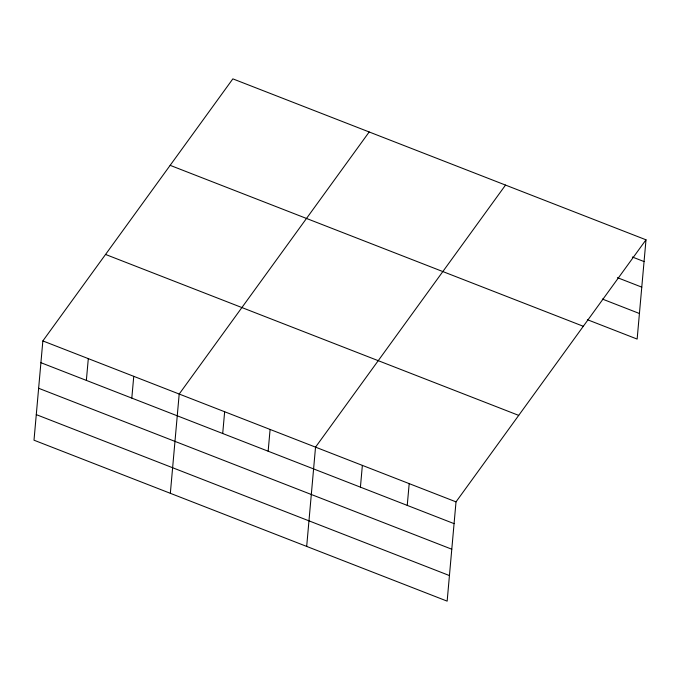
<?xml version="1.0" encoding="UTF-8"?>
<svg xmlns="http://www.w3.org/2000/svg" width="680" height="680" viewBox="0 0 680 680"><rect width="100%" height="100%" fill="white"/><g stroke="black" fill="none" stroke-linecap="round" stroke-linejoin="round"><path stroke-width="1.02" d="M42.857 340.926L34 440.198L447.151 601.137L456.017 501.865L646 239.802L232.849 78.863L42.857 340.926L456.017 501.865M86.36 380.4L88.306 358.632M131.809 398.098L133.756 376.337M170.34 493.306L179.197 394.043L369.189 131.971M222.708 433.508L224.647 411.74M268.149 451.214L270.096 429.445M306.68 546.423L315.537 447.151L505.529 185.079M360.425 487.152L362.363 465.392M407.243 505.393L409.19 483.633M646 239.802L637.143 339.074L587.392 319.694M632.349 257.006L644.053 261.562M617.389 277.644L641.775 287.139M602.352 299.055L639.421 313.497M170.153 165.342L583.304 326.281M105.553 254.448L518.712 415.387M40.919 362.695L454.07 523.634M38.633 388.272L451.784 549.211M36.286 414.622L449.438 575.56"/></g></svg>
